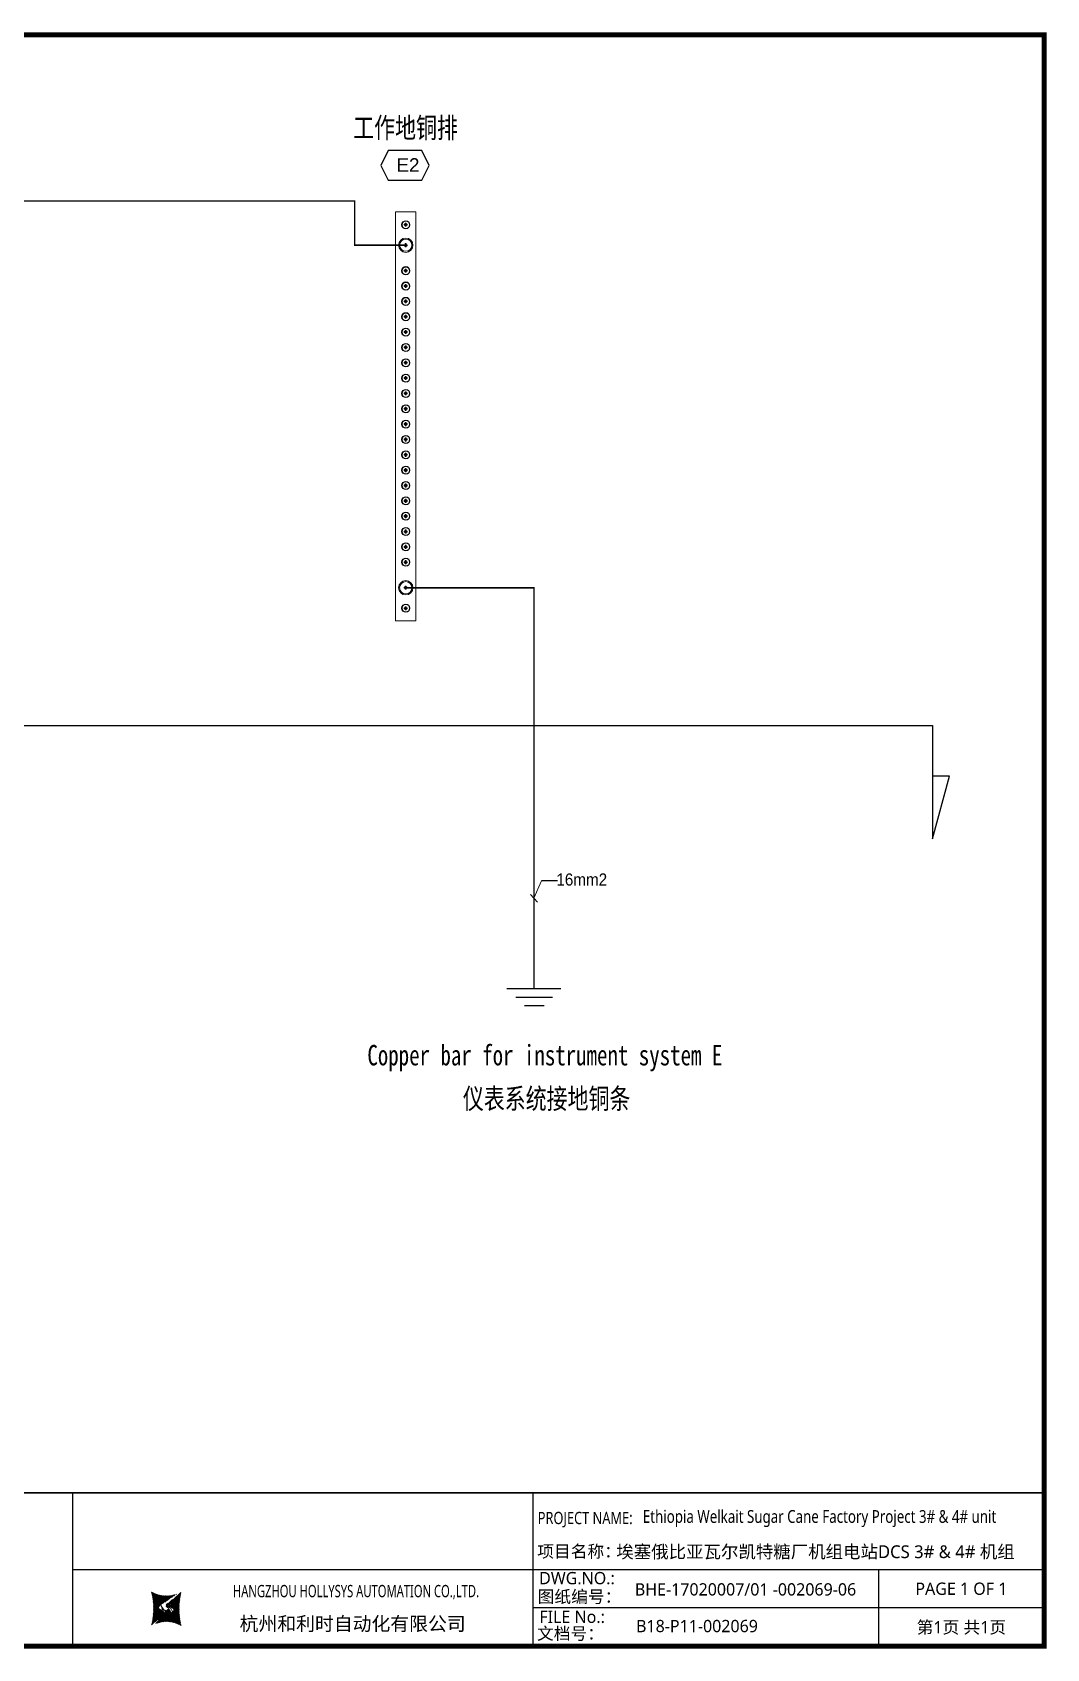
# Model space of a CAD drawing. Extents: x 81437 to 204847, y -54769 to -29444.
# Drawn here: x 98605 to 100588, y -32606 to -29444 of the extents above; entities that cross this region are included whole.
import ezdxf
from ezdxf.enums import TextEntityAlignment as Align
from ezdxf.lldxf.tags import DXFTag

# ---------------------------------------------------------------- set-up
doc = ezdxf.new("R2010")
doc.units = 0
doc.header["$LTSCALE"] = 100
doc.header["$MEASUREMENT"] = 0
for name, color, linetype in [('02___PRT_ALL_AXES', 7, 'Continuous'), ('t', 1, 'Continuous'), ('标准图框及表格', 7, 'Continuous')]:
    doc.layers.add(name, color=color, linetype=linetype)
doc.layers.add('细实线', color=7, linetype='Continuous', lineweight=20)
doc.styles.add('HZ', font='arial.ttf', dxfattribs={"width": 0.7})
doc.styles.add('HZTXT1', font='', dxfattribs={"width": 0.8})
doc.styles.get("Standard").update_dxf_attribs({"font": ''})
doc.styles.add('微软雅黑', font='')
doc.styles.get('HZTXT1').set_extended_font_data('SimSun')
doc.styles.get('Standard').set_extended_font_data('SimSun')
doc.styles.get('微软雅黑').set_extended_font_data('Microsoft YaHei')
tags = doc.linetypes.add('CENTER', pattern=[2, 1.25, -0.25, 0.25, -0.25]).pattern_tags.tags
tags[10:11] = [DXFTag(74, 4), DXFTag(75, 0), DXFTag(340, '0'), DXFTag(46, 1.0), DXFTag(50, 0.0), DXFTag(44, 0.0), DXFTag(45, 0.0)]
tags[8:9] = [DXFTag(74, 4), DXFTag(75, 0), DXFTag(340, '0'), DXFTag(46, 1.0), DXFTag(50, 0.0), DXFTag(44, 0.0), DXFTag(45, 0.0)]
tags[6:7] = [DXFTag(74, 4), DXFTag(75, 0), DXFTag(340, '0'), DXFTag(46, 1.0), DXFTag(50, 0.0), DXFTag(44, 0.0), DXFTag(45, 0.0)]
tags[4:5] = [DXFTag(74, 4), DXFTag(75, 0), DXFTag(340, '0'), DXFTag(46, 1.0), DXFTag(50, 0.0), DXFTag(44, 0.0), DXFTag(45, 0.0)]
tags = doc.linetypes.add('HIDDEN', pattern=[0.375, 0.25, -0.125]).pattern_tags.tags
tags[6:7] = [DXFTag(74, 4), DXFTag(75, 0), DXFTag(340, '0'), DXFTag(46, 1.0), DXFTag(50, 0.0), DXFTag(44, 0.0), DXFTag(45, 0.0)]
tags[4:5] = [DXFTag(74, 4), DXFTag(75, 0), DXFTag(340, '0'), DXFTag(46, 1.0), DXFTag(50, 0.0), DXFTag(44, 0.0), DXFTag(45, 0.0)]
pattern_1 = [(45, (-6.162819773475348, -58.86246267448996), (-0.736262898216564, 0.7362628982165641), [])]

# ---------------------------------------------------------------- blocks, each defined once
blk = doc.blocks.new('工作地铜排新')
at = {"linetype": 'Continuous', "lineweight": 0}
for p, q in [((8.590020265575731, -13.04118399630534), (8.590020265575731, -12.04118399630534)), ((8.590020265575731, -12.04118399630534), (9.590020265575731, -12.04118399630534)), ((9.590020265575731, -13.04118399630534), (8.590020265575731, -13.04118399630534)), ((9.590020265575731, -12.04118399630534), (9.590020265575731, -11.04118399630534)), ((9.590020265575731, -11.04118399630534), (10.59002026557573, -11.04118399630534)), ((9.590020265575731, -14.04118399630534), (9.590020265575731, -13.04118399630534)), ((10.59002026557573, -14.04118399630534), (9.590020265575731, -14.04118399630534)), ((10.59002026557573, -11.04118399630534), (10.59002026557573, -12.04118399630534)), ((10.59002026557573, -12.04118399630534), (11.59002026557573, -12.04118399630534)), ((10.59002026557573, -13.04118399630534), (10.59002026557573, -14.04118399630534)), ((11.59002026557573, -13.04118399630534), (10.59002026557573, -13.04118399630534)), ((11.59002026557573, -12.04118399630534), (11.59002026557573, -13.04118399630534)), ((8.590020265575731, -58.00000536441803), (8.590020265575731, -57.00000536441803)), ((8.590020265575731, -57.00000536441803), (9.590020265575731, -57.00000536441803)), ((9.590020265575731, -58.00000536441803), (8.590020265575731, -58.00000536441803)), ((9.590020265575731, -57.00000536441803), (9.590020265575731, -56.00000536441803)), ((9.590020265575731, -56.00000536441803), (10.59002026557573, -56.00000536441803)), ((9.590020265575731, -59.00000536441803), (9.590020265575731, -58.00000536441803)), ((10.59002026557573, -59.00000536441803), (9.590020265575731, -59.00000536441803)), ((10.59002026557573, -56.00000536441803), (10.59002026557573, -57.00000536441803)), ((10.59002026557573, -57.00000536441803), (11.59002026557573, -57.00000536441803)), ((10.59002026557573, -58.00000536441803), (10.59002026557573, -59.00000536441803)), ((11.59002026557573, -58.00000536441803), (10.59002026557573, -58.00000536441803)), ((11.59002026557573, -57.00000536441803), (11.59002026557573, -58.00000536441803)), ((8.590020265575731, -73.00000536441803), (8.590020265575731, -72.00000536441803)), ((8.590020265575731, -72.00000536441803), (9.590020265575731, -72.00000536441803)), ((9.590020265575731, -73.00000536441803), (8.590020265575731, -73.00000536441803)), ((9.590020265575731, -72.00000536441803), (9.590020265575731, -71.00000536441803)), ((9.590020265575731, -71.00000536441803), (10.59002026557573, -71.00000536441803)), ((9.590020265575731, -74.00000536441803), (9.590020265575731, -73.00000536441803)), ((10.59002026557573, -74.00000536441803), (9.590020265575731, -74.00000536441803)), ((10.59002026557573, -71.00000536441803), (10.59002026557573, -72.00000536441803)), ((10.59002026557573, -72.00000536441803), (11.59002026557573, -72.00000536441803)), ((10.59002026557573, -73.00000536441803), (10.59002026557573, -74.00000536441803)), ((11.59002026557573, -73.00000536441803), (10.59002026557573, -73.00000536441803)), ((11.59002026557573, -72.00000536441803), (11.59002026557573, -73.00000536441803)), ((8.590020265575731, -88.00000536441803), (8.590020265575731, -87.00000536441803)), ((8.590020265575731, -87.00000536441803), (9.590020265575731, -87.00000536441803)), ((9.590020265575731, -88.00000536441803), (8.590020265575731, -88.00000536441803)), ((9.590020265575731, -87.00000536441803), (9.590020265575731, -86.00000536441803)), ((9.590020265575731, -86.00000536441803), (10.59002026557573, -86.00000536441803)), ((9.590020265575731, -89.00000536441803), (9.590020265575731, -88.00000536441803)), ((10.59002026557573, -89.00000536441803), (9.590020265575731, -89.00000536441803)), ((10.59002026557573, -86.00000536441803), (10.59002026557573, -87.00000536441803)), ((10.59002026557573, -87.00000536441803), (11.59002026557573, -87.00000536441803)), ((10.59002026557573, -88.00000536441803), (10.59002026557573, -89.00000536441803)), ((11.59002026557573, -88.00000536441803), (10.59002026557573, -88.00000536441803)), ((11.59002026557573, -87.00000536441803), (11.59002026557573, -88.00000536441803)), ((8.590020265575731, -103.000005364418), (8.590020265575731, -102.000005364418)), ((8.590020265575731, -102.000005364418), (9.590020265575731, -102.000005364418)), ((9.590020265575731, -103.000005364418), (8.590020265575731, -103.000005364418)), ((9.590020265575731, -102.000005364418), (9.590020265575731, -101.000005364418)), ((9.590020265575731, -101.000005364418), (10.59002026557573, -101.000005364418)), ((9.590020265575731, -104.000005364418), (9.590020265575731, -103.000005364418)), ((10.59002026557573, -104.000005364418), (9.590020265575731, -104.000005364418)), ((10.59002026557573, -101.000005364418), (10.59002026557573, -102.000005364418)), ((10.59002026557573, -102.000005364418), (11.59002026557573, -102.000005364418)), ((10.59002026557573, -103.000005364418), (10.59002026557573, -104.000005364418)), ((11.59002026557573, -103.000005364418), (10.59002026557573, -103.000005364418)), ((11.59002026557573, -102.000005364418), (11.59002026557573, -103.000005364418)), ((8.590020265575731, -118.000005364418), (8.590020265575731, -117.000005364418)), ((8.590020265575731, -117.000005364418), (9.590020265575731, -117.000005364418)), ((9.590020265575731, -118.000005364418), (8.590020265575731, -118.000005364418)), ((9.590020265575731, -117.000005364418), (9.590020265575731, -116.000005364418)), ((9.590020265575731, -116.000005364418), (10.59002026557573, -116.000005364418)), ((9.590020265575731, -119.000005364418), (9.590020265575731, -118.000005364418)), ((10.59002026557573, -119.000005364418), (9.590020265575731, -119.000005364418)), ((10.59002026557573, -116.000005364418), (10.59002026557573, -117.000005364418)), ((10.59002026557573, -117.000005364418), (11.59002026557573, -117.000005364418)), ((10.59002026557573, -118.000005364418), (10.59002026557573, -119.000005364418)), ((11.59002026557573, -118.000005364418), (10.59002026557573, -118.000005364418)), ((11.59002026557573, -117.000005364418), (11.59002026557573, -118.000005364418)), ((8.590020265575731, -133.000005364418), (8.590020265575731, -132.000005364418)), ((8.590020265575731, -132.000005364418), (9.590020265575731, -132.000005364418)), ((9.590020265575731, -133.000005364418), (8.590020265575731, -133.000005364418)), ((9.590020265575731, -132.000005364418), (9.590020265575731, -131.000005364418)), ((9.590020265575731, -131.000005364418), (10.59002026557573, -131.000005364418)), ((9.590020265575731, -134.000005364418), (9.590020265575731, -133.000005364418)), ((10.59002026557573, -134.000005364418), (9.590020265575731, -134.000005364418)), ((10.59002026557573, -131.000005364418), (10.59002026557573, -132.000005364418)), ((10.59002026557573, -132.000005364418), (11.59002026557573, -132.000005364418)), ((10.59002026557573, -133.000005364418), (10.59002026557573, -134.000005364418)), ((11.59002026557573, -133.000005364418), (10.59002026557573, -133.000005364418)), ((11.59002026557573, -132.000005364418), (11.59002026557573, -133.000005364418)), ((8.590020265575731, -148.000005364418), (8.590020265575731, -147.000005364418)), ((8.590020265575731, -147.000005364418), (9.590020265575731, -147.000005364418)), ((9.590020265575731, -148.000005364418), (8.590020265575731, -148.000005364418)), ((9.590020265575731, -147.000005364418), (9.590020265575731, -146.000005364418)), ((9.590020265575731, -146.000005364418), (10.59002026557573, -146.000005364418)), ((9.590020265575731, -149.000005364418), (9.590020265575731, -148.000005364418)), ((10.59002026557573, -149.000005364418), (9.590020265575731, -149.000005364418)), ((10.59002026557573, -146.000005364418), (10.59002026557573, -147.000005364418)), ((10.59002026557573, -147.000005364418), (11.59002026557573, -147.000005364418)), ((10.59002026557573, -148.000005364418), (10.59002026557573, -149.000005364418)), ((11.59002026557573, -148.000005364418), (10.59002026557573, -148.000005364418)), ((11.59002026557573, -147.000005364418), (11.59002026557573, -148.000005364418)), ((8.590020265575731, -163.000005364418), (8.590020265575731, -162.000005364418)), ((8.590020265575731, -162.000005364418), (9.590020265575731, -162.000005364418)), ((9.590020265575731, -163.000005364418), (8.590020265575731, -163.000005364418)), ((9.590020265575731, -162.000005364418), (9.590020265575731, -161.000005364418)), ((9.590020265575731, -161.000005364418), (10.59002026557573, -161.000005364418)), ((9.590020265575731, -164.000005364418), (9.590020265575731, -163.000005364418)), ((10.59002026557573, -164.000005364418), (9.590020265575731, -164.000005364418)), ((10.59002026557573, -161.000005364418), (10.59002026557573, -162.000005364418)), ((10.59002026557573, -162.000005364418), (11.59002026557573, -162.000005364418)), ((10.59002026557573, -163.000005364418), (10.59002026557573, -164.000005364418)), ((11.59002026557573, -163.000005364418), (10.59002026557573, -163.000005364418)), ((11.59002026557573, -162.000005364418), (11.59002026557573, -163.000005364418)), ((8.590020265575731, -178.000005364418), (8.590020265575731, -177.000005364418)), ((8.590020265575731, -177.000005364418), (9.590020265575731, -177.000005364418)), ((9.590020265575731, -178.000005364418), (8.590020265575731, -178.000005364418)), ((9.590020265575731, -177.000005364418), (9.590020265575731, -176.000005364418)), ((9.590020265575731, -176.000005364418), (10.59002026557573, -176.000005364418)), ((9.590020265575731, -179.000005364418), (9.590020265575731, -178.000005364418)), ((10.59002026557573, -179.000005364418), (9.590020265575731, -179.000005364418)), ((10.59002026557573, -176.000005364418), (10.59002026557573, -177.000005364418)), ((10.59002026557573, -177.000005364418), (11.59002026557573, -177.000005364418)), ((10.59002026557573, -178.000005364418), (10.59002026557573, -179.000005364418)), ((11.59002026557573, -178.000005364418), (10.59002026557573, -178.000005364418)), ((11.59002026557573, -177.000005364418), (11.59002026557573, -178.000005364418)), ((8.590020265575731, -193.000005364418), (8.590020265575731, -192.000005364418)), ((8.590020265575731, -192.000005364418), (9.590020265575731, -192.000005364418)), ((9.590020265575731, -193.000005364418), (8.590020265575731, -193.000005364418)), ((9.590020265575731, -192.000005364418), (9.590020265575731, -191.000005364418)), ((9.590020265575731, -191.000005364418), (10.59002026557573, -191.000005364418)), ((9.590020265575731, -194.000005364418), (9.590020265575731, -193.000005364418)), ((10.59002026557573, -194.000005364418), (9.590020265575731, -194.000005364418)), ((10.59002026557573, -191.000005364418), (10.59002026557573, -192.000005364418)), ((10.59002026557573, -192.000005364418), (11.59002026557573, -192.000005364418)), ((10.59002026557573, -193.000005364418), (10.59002026557573, -194.000005364418)), ((11.59002026557573, -193.000005364418), (10.59002026557573, -193.000005364418)), ((11.59002026557573, -192.000005364418), (11.59002026557573, -193.000005364418)), ((8.590020265575731, -208.000005364418), (8.590020265575731, -207.000005364418)), ((8.590020265575731, -207.000005364418), (9.590020265575731, -207.000005364418)), ((9.590020265575731, -208.000005364418), (8.590020265575731, -208.000005364418)), ((9.590020265575731, -207.000005364418), (9.590020265575731, -206.000005364418)), ((9.590020265575731, -206.000005364418), (10.59002026557573, -206.000005364418)), ((9.590020265575731, -209.000005364418), (9.590020265575731, -208.000005364418)), ((10.59002026557573, -209.000005364418), (9.590020265575731, -209.000005364418)), ((9.590020265575731, -222.000005364418), (9.590020265575731, -221.000005364418)), ((9.590020265575731, -221.000005364418), (10.59002026557573, -221.000005364418)), ((10.59002026557573, -206.000005364418), (10.59002026557573, -207.000005364418)), ((10.59002026557573, -207.000005364418), (11.59002026557573, -207.000005364418)), ((10.59002026557573, -208.000005364418), (10.59002026557573, -209.000005364418)), ((11.59002026557573, -208.000005364418), (10.59002026557573, -208.000005364418)), ((10.59002026557573, -221.000005364418), (10.59002026557573, -222.000005364418)), ((11.59002026557573, -207.000005364418), (11.59002026557573, -208.000005364418)), ((8.590020265575731, -223.000005364418), (8.590020265575731, -222.000005364418)), ((8.590020265575731, -222.000005364418), (9.590020265575731, -222.000005364418)), ((9.590020265575731, -223.000005364418), (8.590020265575731, -223.000005364418)), ((8.590020265575731, -238.000005364418), (8.590020265575731, -237.000005364418)), ((8.590020265575731, -237.000005364418), (9.590020265575731, -237.000005364418)), ((9.590020265575731, -224.000005364418), (9.590020265575731, -223.000005364418)), ((10.59002026557573, -224.000005364418), (9.590020265575731, -224.000005364418)), ((9.590020265575731, -237.000005364418), (9.590020265575731, -236.000005364418)), ((9.590020265575731, -236.000005364418), (10.59002026557573, -236.000005364418)), ((10.59002026557573, -222.000005364418), (11.59002026557573, -222.000005364418)), ((10.59002026557573, -223.000005364418), (10.59002026557573, -224.000005364418)), ((11.59002026557573, -223.000005364418), (10.59002026557573, -223.000005364418)), ((10.59002026557573, -236.000005364418), (10.59002026557573, -237.000005364418)), ((10.59002026557573, -237.000005364418), (11.59002026557573, -237.000005364418)), ((11.59002026557573, -222.000005364418), (11.59002026557573, -223.000005364418)), ((11.59002026557573, -237.000005364418), (11.59002026557573, -238.000005364418)), ((9.590020265575731, -238.000005364418), (8.590020265575731, -238.000005364418)), ((8.590020265575731, -253.000005364418), (8.590020265575731, -252.000005364418)), ((8.590020265575731, -252.000005364418), (9.590020265575731, -252.000005364418)), ((9.590020265575731, -239.000005364418), (9.590020265575731, -238.000005364418)), ((10.59002026557573, -239.000005364418), (9.590020265575731, -239.000005364418)), ((9.590020265575731, -252.000005364418), (9.590020265575731, -251.000005364418)), ((9.590020265575731, -251.000005364418), (10.59002026557573, -251.000005364418)), ((10.59002026557573, -238.000005364418), (10.59002026557573, -239.000005364418)), ((11.59002026557573, -238.000005364418), (10.59002026557573, -238.000005364418)), ((10.59002026557573, -251.000005364418), (10.59002026557573, -252.000005364418)), ((10.59002026557573, -252.000005364418), (11.59002026557573, -252.000005364418)), ((11.59002026557573, -252.000005364418), (11.59002026557573, -253.000005364418)), ((9.590020265575731, -253.000005364418), (8.590020265575731, -253.000005364418)), ((8.590020265575731, -268.000005364418), (8.590020265575731, -267.000005364418)), ((8.590020265575731, -267.000005364418), (9.590020265575731, -267.000005364418)), ((9.590020265575731, -268.000005364418), (8.590020265575731, -268.000005364418)), ((9.590020265575731, -254.000005364418), (9.590020265575731, -253.000005364418)), ((10.59002026557573, -254.000005364418), (9.590020265575731, -254.000005364418)), ((9.590020265575731, -267.000005364418), (9.590020265575731, -266.000005364418)), ((9.590020265575731, -266.000005364418), (10.59002026557573, -266.000005364418)), ((9.590020265575731, -269.000005364418), (9.590020265575731, -268.000005364418)), ((10.59002026557573, -253.000005364418), (10.59002026557573, -254.000005364418)), ((11.59002026557573, -253.000005364418), (10.59002026557573, -253.000005364418)), ((10.59002026557573, -266.000005364418), (10.59002026557573, -267.000005364418)), ((10.59002026557573, -267.000005364418), (11.59002026557573, -267.000005364418)), ((10.59002026557573, -268.000005364418), (10.59002026557573, -269.000005364418)), ((11.59002026557573, -268.000005364418), (10.59002026557573, -268.000005364418)), ((11.59002026557573, -267.000005364418), (11.59002026557573, -268.000005364418)), ((8.590020265575731, -283.000005364418), (8.590020265575731, -282.000005364418)), ((8.590020265575731, -282.000005364418), (9.590020265575731, -282.000005364418)), ((9.590020265575731, -283.000005364418), (8.590020265575731, -283.000005364418)), ((10.59002026557573, -269.000005364418), (9.590020265575731, -269.000005364418)), ((9.590020265575731, -282.000005364418), (9.590020265575731, -281.000005364418)), ((9.590020265575731, -281.000005364418), (10.59002026557573, -281.000005364418)), ((9.590020265575731, -284.000005364418), (9.590020265575731, -283.000005364418)), ((10.59002026557573, -284.000005364418), (9.590020265575731, -284.000005364418)), ((10.59002026557573, -281.000005364418), (10.59002026557573, -282.000005364418)), ((10.59002026557573, -282.000005364418), (11.59002026557573, -282.000005364418)), ((10.59002026557573, -283.000005364418), (10.59002026557573, -284.000005364418)), ((11.59002026557573, -283.000005364418), (10.59002026557573, -283.000005364418)), ((11.59002026557573, -282.000005364418), (11.59002026557573, -283.000005364418)), ((8.590020265575731, -298.000005364418), (8.590020265575731, -297.000005364418)), ((8.590020265575731, -297.000005364418), (9.590020265575731, -297.000005364418)), ((9.590020265575731, -298.000005364418), (8.590020265575731, -298.000005364418)), ((9.590020265575731, -297.000005364418), (9.590020265575731, -296.000005364418)), ((9.590020265575731, -296.000005364418), (10.59002026557573, -296.000005364418)), ((9.590020265575731, -299.000005364418), (9.590020265575731, -298.000005364418)), ((10.59002026557573, -299.000005364418), (9.590020265575731, -299.000005364418)), ((10.59002026557573, -296.000005364418), (10.59002026557573, -297.000005364418)), ((10.59002026557573, -297.000005364418), (11.59002026557573, -297.000005364418)), ((10.59002026557573, -298.000005364418), (10.59002026557573, -299.000005364418)), ((11.59002026557573, -298.000005364418), (10.59002026557573, -298.000005364418)), ((11.59002026557573, -297.000005364418), (11.59002026557573, -298.000005364418)), ((8.590020265575731, -313.000005364418), (8.590020265575731, -312.000005364418)), ((8.590020265575731, -312.000005364418), (9.590020265575731, -312.000005364418)), ((9.590020265575731, -313.000005364418), (8.590020265575731, -313.000005364418)), ((9.590020265575731, -312.000005364418), (9.590020265575731, -311.000005364418)), ((9.590020265575731, -311.000005364418), (10.59002026557573, -311.000005364418)), ((9.590020265575731, -314.000005364418), (9.590020265575731, -313.000005364418)), ((10.59002026557573, -314.000005364418), (9.590020265575731, -314.000005364418)), ((10.59002026557573, -311.000005364418), (10.59002026557573, -312.000005364418)), ((10.59002026557573, -312.000005364418), (11.59002026557573, -312.000005364418)), ((10.59002026557573, -313.000005364418), (10.59002026557573, -314.000005364418)), ((11.59002026557573, -313.000005364418), (10.59002026557573, -313.000005364418)), ((11.59002026557573, -312.000005364418), (11.59002026557573, -313.000005364418)), ((8.590020265575731, -328.000005364418), (8.590020265575731, -327.000005364418)), ((8.590020265575731, -327.000005364418), (9.590020265575731, -327.000005364418)), ((9.590020265575731, -328.000005364418), (8.590020265575731, -328.000005364418)), ((9.590020265575731, -327.000005364418), (9.590020265575731, -326.000005364418)), ((9.590020265575731, -326.000005364418), (10.59002026557573, -326.000005364418)), ((9.590020265575731, -329.000005364418), (9.590020265575731, -328.000005364418)), ((10.59002026557573, -329.000005364418), (9.590020265575731, -329.000005364418)), ((10.59002026557573, -326.000005364418), (10.59002026557573, -327.000005364418)), ((10.59002026557573, -327.000005364418), (11.59002026557573, -327.000005364418)), ((10.59002026557573, -328.000005364418), (10.59002026557573, -329.000005364418)), ((11.59002026557573, -328.000005364418), (10.59002026557573, -328.000005364418)), ((11.59002026557573, -327.000005364418), (11.59002026557573, -328.000005364418)), ((8.590020265575731, -343.000005364418), (8.590020265575731, -342.000005364418)), ((8.590020265575731, -342.000005364418), (9.590020265575731, -342.000005364418)), ((9.590020265575731, -343.000005364418), (8.590020265575731, -343.000005364418)), ((9.590020265575731, -342.000005364418), (9.590020265575731, -341.000005364418)), ((9.590020265575731, -341.000005364418), (10.59002026557573, -341.000005364418)), ((9.590020265575731, -344.000005364418), (9.590020265575731, -343.000005364418)), ((10.59002026557573, -344.000005364418), (9.590020265575731, -344.000005364418)), ((10.59002026557573, -341.000005364418), (10.59002026557573, -342.000005364418)), ((10.59002026557573, -342.000005364418), (11.59002026557573, -342.000005364418)), ((10.59002026557573, -343.000005364418), (10.59002026557573, -344.000005364418)), ((11.59002026557573, -343.000005364418), (10.59002026557573, -343.000005364418)), ((11.59002026557573, -342.000005364418), (11.59002026557573, -343.000005364418)), ((8.590020265575731, -388.000005364418), (8.590020265575731, -387.000005364418)), ((8.590020265575731, -387.000005364418), (9.590020265575731, -387.000005364418)), ((9.590020265575731, -388.000005364418), (8.590020265575731, -388.000005364418)), ((9.590020265575731, -387.000005364418), (9.590020265575731, -386.000005364418)), ((9.590020265575731, -386.000005364418), (10.59002026557573, -386.000005364418)), ((9.590020265575731, -389.000005364418), (9.590020265575731, -388.000005364418)), ((10.59002026557573, -389.000005364418), (9.590020265575731, -389.000005364418)), ((10.59002026557573, -386.000005364418), (10.59002026557573, -387.000005364418)), ((10.59002026557573, -387.000005364418), (11.59002026557573, -387.000005364418)), ((10.59002026557573, -388.000005364418), (10.59002026557573, -389.000005364418)), ((11.59002026557573, -388.000005364418), (10.59002026557573, -388.000005364418)), ((11.59002026557573, -387.000005364418), (11.59002026557573, -388.000005364418))]:
    blk.add_line(p, q, dxfattribs=at)
at = {"linetype": 'Continuous'}
for p, q in [((9.590020265575731, -31.00000536441803), (10.59002026557573, -31.00000536441803)), ((9.590020265575731, -32.00000536441803), (9.590020265575731, -31.00000536441803)), ((10.59002026557573, -31.00000536441803), (10.59002026557573, -32.00000536441803)), ((8.590020265575731, -32.00000536441803), (9.590020265575731, -32.00000536441803)), ((8.590020265575731, -33.00000536441803), (8.590020265575731, -32.00000536441803)), ((9.590020265575731, -33.00000536441803), (8.590020265575731, -33.00000536441803)), ((9.590020265575731, -34.00000536441803), (9.590020265575731, -33.00000536441803)), ((10.59002026557573, -34.00000536441803), (9.590020265575731, -34.00000536441803)), ((10.59002026557573, -32.00000536441803), (11.59002026557573, -32.00000536441803)), ((11.59002026557573, -33.00000536441803), (10.59002026557573, -33.00000536441803)), ((10.59002026557573, -33.00000536441803), (10.59002026557573, -34.00000536441803)), ((11.59002026557573, -32.00000536441803), (11.59002026557573, -33.00000536441803)), ((8.590020265575731, -367.000005364418), (9.590020265575731, -367.000005364418)), ((8.590020265575731, -368.000005364418), (8.590020265575731, -367.000005364418)), ((9.590020265575731, -368.000005364418), (8.590020265575731, -368.000005364418)), ((9.590020265575731, -366.000005364418), (10.59002026557573, -366.000005364418)), ((9.590020265575731, -367.000005364418), (9.590020265575731, -366.000005364418)), ((9.590020265575731, -369.000005364418), (9.590020265575731, -368.000005364418)), ((10.59002026557573, -369.000005364418), (9.590020265575731, -369.000005364418)), ((10.59002026557573, -366.000005364418), (10.59002026557573, -367.000005364418)), ((10.59002026557573, -367.000005364418), (11.59002026557573, -367.000005364418)), ((11.59002026557573, -368.000005364418), (10.59002026557573, -368.000005364418)), ((10.59002026557573, -368.000005364418), (10.59002026557573, -369.000005364418)), ((11.59002026557573, -367.000005364418), (11.59002026557573, -368.000005364418))]:
    blk.add_line(p, q, dxfattribs=at)
blk.add_lwpolyline([(20.00004053115845, 0), (20.00004053115845, -400.0000286102295), (0, -400.0000286102295), (0, 0)], close=True)
for centre, radius in [((10.09002026557573, -32.50000536441803), 7), ((10.09002026557573, -32.50000536441803), 6), ((10.09002026557573, -367.500005364418), 7), ((10.09002026557573, -367.500005364418), 6)]:
    blk.add_circle(centre, radius, dxfattribs=at)
at = {"layer": '02___PRT_ALL_AXES', "linetype": 'Continuous', "lineweight": 0}
for centre, radius in [((10.09002026557573, -12.54118399630534), 4), ((10.09002026557573, -12.54118399630534), 3.6), ((10.09002026557573, -57.50000536441803), 4), ((10.09002026557573, -57.50000536441803), 3.6), ((10.09002026557573, -72.50000536441803), 4), ((10.09002026557573, -72.50000536441803), 3.6), ((10.09002026557573, -87.50000536441803), 4), ((10.09002026557573, -87.50000536441803), 3.6), ((10.09002026557573, -102.500005364418), 4), ((10.09002026557573, -102.500005364418), 3.6), ((10.09002026557573, -117.500005364418), 4), ((10.09002026557573, -117.500005364418), 3.6), ((10.09002026557573, -132.500005364418), 4), ((10.09002026557573, -132.500005364418), 3.6), ((10.09002026557573, -147.500005364418), 4), ((10.09002026557573, -147.500005364418), 3.6), ((10.09002026557573, -162.500005364418), 4), ((10.09002026557573, -177.500005364418), 4), ((10.09002026557573, -162.500005364418), 3.6), ((10.09002026557573, -192.500005364418), 4), ((10.09002026557573, -177.500005364418), 3.6), ((10.09002026557573, -192.500005364418), 3.6), ((10.09002026557573, -207.500005364418), 4), ((10.09002026557573, -207.500005364418), 3.6), ((10.09002026557573, -222.500005364418), 4), ((10.09002026557573, -222.500005364418), 3.6), ((10.09002026557573, -237.500005364418), 4), ((10.09002026557573, -237.500005364418), 3.6), ((10.09002026557573, -252.500005364418), 4), ((10.09002026557573, -252.500005364418), 3.6), ((10.09002026557573, -267.500005364418), 4), ((10.09002026557573, -267.500005364418), 3.6), ((10.09002026557573, -282.500005364418), 4), ((10.09002026557573, -282.500005364418), 3.6), ((10.09002026557573, -297.500005364418), 4), ((10.09002026557573, -297.500005364418), 3.6), ((10.09002026557573, -312.500005364418), 4), ((10.09002026557573, -312.500005364418), 3.6), ((10.09002026557573, -327.500005364418), 4), ((10.09002026557573, -327.500005364418), 3.6), ((10.09002026557573, -342.500005364418), 4), ((10.09002026557573, -342.500005364418), 3.6), ((10.09002026557573, -387.500005364418), 4), ((10.09002026557573, -387.500005364418), 3.6)]:
    blk.add_circle(centre, radius, dxfattribs=at)
at = {"layer": '细实线'}
for p, q in [((8.590020265575731, -12.54118399630534), (11.59002026557573, -12.54118399630534)), ((10.09002026557573, -11.04118399630534), (10.09002026557573, -14.04118399630534)), ((10.09002026557573, -31.00000536441803), (10.09002026557573, -34.00000536441803)), ((8.590020265575731, -32.50000536441803), (11.59002026557573, -32.50000536441803)), ((8.590020265575731, -57.50000536441803), (11.59002026557573, -57.50000536441803)), ((10.09002026557573, -56.00000536441803), (10.09002026557573, -59.00000536441803)), ((8.590020265575731, -72.50000536441803), (11.59002026557573, -72.50000536441803)), ((10.09002026557573, -71.00000536441803), (10.09002026557573, -74.00000536441803)), ((8.590020265575731, -87.50000536441803), (11.59002026557573, -87.50000536441803)), ((10.09002026557573, -86.00000536441803), (10.09002026557573, -89.00000536441803)), ((8.590020265575731, -102.500005364418), (11.59002026557573, -102.500005364418)), ((10.09002026557573, -101.000005364418), (10.09002026557573, -104.000005364418)), ((8.590020265575731, -117.500005364418), (11.59002026557573, -117.500005364418)), ((10.09002026557573, -116.000005364418), (10.09002026557573, -119.000005364418)), ((8.590020265575731, -132.500005364418), (11.59002026557573, -132.500005364418)), ((10.09002026557573, -131.000005364418), (10.09002026557573, -134.000005364418)), ((8.590020265575731, -147.500005364418), (11.59002026557573, -147.500005364418)), ((10.09002026557573, -146.000005364418), (10.09002026557573, -149.000005364418)), ((8.590020265575731, -162.500005364418), (11.59002026557573, -162.500005364418)), ((10.09002026557573, -161.000005364418), (10.09002026557573, -164.000005364418)), ((8.590020265575731, -177.500005364418), (11.59002026557573, -177.500005364418)), ((10.09002026557573, -176.000005364418), (10.09002026557573, -179.000005364418)), ((8.590020265575731, -192.500005364418), (11.59002026557573, -192.500005364418)), ((10.09002026557573, -191.000005364418), (10.09002026557573, -194.000005364418)), ((8.590020265575731, -207.500005364418), (11.59002026557573, -207.500005364418)), ((10.09002026557573, -206.000005364418), (10.09002026557573, -209.000005364418)), ((10.09002026557573, -221.000005364418), (10.09002026557573, -224.000005364418)), ((8.590020265575731, -222.500005364418), (11.59002026557573, -222.500005364418)), ((10.09002026557573, -236.000005364418), (10.09002026557573, -239.000005364418)), ((8.590020265575731, -237.500005364418), (11.59002026557573, -237.500005364418)), ((8.590020265575731, -252.500005364418), (11.59002026557573, -252.500005364418)), ((10.09002026557573, -251.000005364418), (10.09002026557573, -254.000005364418)), ((8.590020265575731, -267.500005364418), (11.59002026557573, -267.500005364418)), ((10.09002026557573, -266.000005364418), (10.09002026557573, -269.000005364418)), ((8.590020265575731, -282.500005364418), (11.59002026557573, -282.500005364418)), ((10.09002026557573, -281.000005364418), (10.09002026557573, -284.000005364418)), ((8.590020265575731, -297.500005364418), (11.59002026557573, -297.500005364418)), ((10.09002026557573, -296.000005364418), (10.09002026557573, -299.000005364418)), ((8.590020265575731, -312.500005364418), (11.59002026557573, -312.500005364418)), ((10.09002026557573, -311.000005364418), (10.09002026557573, -314.000005364418)), ((8.590020265575731, -327.500005364418), (11.59002026557573, -327.500005364418)), ((10.09002026557573, -326.000005364418), (10.09002026557573, -329.000005364418)), ((8.590020265575731, -342.500005364418), (11.59002026557573, -342.500005364418)), ((10.09002026557573, -341.000005364418), (10.09002026557573, -344.000005364418)), ((8.590020265575731, -367.500005364418), (11.59002026557573, -367.500005364418)), ((10.09002026557573, -366.000005364418), (10.09002026557573, -369.000005364418)), ((8.590020265575731, -387.500005364418), (11.59002026557573, -387.500005364418)), ((10.09002026557573, -386.000005364418), (10.09002026557573, -389.000005364418))]:
    blk.add_line(p, q, dxfattribs=at)
blk = doc.blocks.new('图框')
at = {"layer": '标准图框及表格'}
h = blk.add_hatch(dxfattribs=at)
h.set_pattern_fill('ANSI31', color=5, scale=8.329863809039892, style=0)
h.set_pattern_definition(pattern_1)
edge = h.paths.add_edge_path()
edge.add_arc((2393.094436262916, -3057.016314091056), 55.18534773488954, 238.1092081981581, 291.6531626184834)
edge.add_line((2413.457117633552, -3108.307481089123), (2382.362679957259, -3129.105284474292))
edge.add_arc((2232.744557938924, -3137.191253253037), 135.3602868968974, 346.3915348661821, 374.2500326978034)
edge.add_line((2364.304773850054, -3169.039594784347), (2391.343418124445, -3146.7148906974))
edge.add_line((2385.17637942767, -3139.143911424919), (2389.981166822123, -3139.761302572286))
edge.add_spline(control_points=[(2391.307199095063, -3146.750097628447), (2392.196661605914, -3145.885543305817), (2393.808172678844, -3144.319160410171), (2393.706362376579, -3140.114756849009), (2391.263680388605, -3139.875266105763), (2389.959101290711, -3139.747359722689)], knot_values=[0, 0, 0, 0, 6.844331067525468, 12.40042740766005, 18.76924275352248, 18.76924275352248, 18.76924275352248, 18.76924275352248], weights=[1, 1, 1, 1, 1, 1], degree=3, periodic=0)
edge.add_spline(control_points=[(2382.352543285211, -3129.127895979397), (2381.626555155563, -3129.73152025812), (2380.315378592357, -3130.821700626719), (2379.381276507607, -3132.24510027398), (2378.964379386169, -3132.880374753903)], knot_values=[0, 0, 0, 0, 5.253673658024614, 9.488438564008057, 9.488438564008057, 9.488438564008057, 9.488438564008057], weights=[1, 1, 1, 1, 1], degree=3, periodic=0)
edge.add_spline(control_points=[(2380.109845815059, -3131.144179531064), (2379.558651433159, -3131.767985770505), (2378.469607692277, -3133.249177120419), (2378.75000888206, -3136.59141356358), (2381.696031569307, -3138.758015293683), (2384.022624161043, -3139.007997601494), (2385.15175362843, -3139.129317677358)], knot_values=[10.66597461496156, 10.66597461496156, 10.66597461496156, 10.66597461496156, 18.97770399508879, 28.89455822145742, 41.119553648298, 52.64692538081317, 52.64692538081317, 52.64692538081317, 52.64692538081317], weights=[1, 1, 1, 1, 1, 1, 1], degree=3, periodic=0)
h = blk.add_hatch(dxfattribs=at)
h.set_pattern_fill('ANSI31', color=3, scale=8.329863809039892, style=0)
h.set_pattern_definition(pattern_1)
edge = h.paths.add_edge_path()
edge.add_line((2396.306912351669, -3134.638821765021), (2401.543221691929, -3135.303048767099))
edge.add_spline(control_points=[(2394.881673431148, -3127.632408877759), (2393.992210920092, -3128.496963200258), (2392.380699847337, -3130.063346096064), (2392.482510149457, -3134.26774965708), (2394.925192137576, -3134.507240400384), (2396.229771235499, -3134.635146783385)], knot_values=[0, 0, 0, 0, 6.844331067526932, 12.40042740766158, 18.76924275352342, 18.76924275352342, 18.76924275352342, 18.76924275352342], weights=[1, 1, 1, 1, 1, 1], degree=3, periodic=0)
edge.add_line((2421.884098676157, -3105.342911721815), (2394.845454401773, -3127.667615808762))
edge.add_spline(control_points=[(2406.462349776273, -3142.781070641064), (2406.85282482484, -3142.285248106444), (2407.700959278394, -3140.915136680455), (2407.438863643569, -3137.791092942495), (2404.4928409567, -3135.624491212552), (2402.166248364556, -3135.374508904741), (2401.037118897577, -3135.253188828716)], knot_values=[12.65408913243743, 12.65408913243743, 12.65408913243743, 12.65408913243743, 18.97770399508879, 28.89455822145742, 41.119553648298, 52.64692538081317, 52.64692538081317, 52.64692538081317, 52.64692538081317], weights=[1, 1, 1, 1, 1, 1, 1], degree=3, periodic=0)
edge.add_line((2405.463463917236, -3143.838156073773), (2406.618423075823, -3142.594514654259))
edge.add_line((2403.858524028219, -3145.261600863971), (2405.463463917236, -3143.838156073904))
edge.add_line((2372.73175489228, -3166.075025417009), (2403.826192568573, -3145.277222031841))
edge.add_arc((2393.094436262916, -3217.366192415033), 55.18534773488965, 58.10920819815809, 111.6531626184834)
edge.add_arc((2553.444314586908, -3137.191253253037), 135.360286896897, 166.3915348661823, 194.2500326978024)
at = {"color": 7}
for p, q in [((2209.47921527367, -2910.443887418679), (2209.47921527367, -3210.443887418679)), ((3109.47921527367, -2910.443887418679), (3109.47921527367, -3210.443887418679)), ((2209.47921527367, -3060.443887418679), (3109.47921527367, -3060.443887418679)), ((3109.47921527367, -3060.443887418679), (4109.47921527367, -3060.443887418679)), ((3785.62275226965, -3060.443887418679), (3785.62275226965, -3210.443887418679)), ((4109.47921527367, -3135.443887418679), (3109.47921527367, -3135.443887418679))]:
    blk.add_line(p, q, dxfattribs=at)
at = {"color": 7, "const_width": 3}
blk.add_lwpolyline([(4109.47921527367, -2910.443887418679), (-6.162819773475348, -2910.443887418679)], dxfattribs=at)
at = {"layer": 't', "color": 7, "const_width": 9.61519705431492}
blk.add_lwpolyline([(4109.47921527367, -3210.443887418679), (4109.47921527367, -58.86246267448996), (-6.162819773475348, -58.86246267448996), (-6.162819773475348, -3210.443887418679)], close=True, dxfattribs=at)
at = {"color": 7, "linetype": 'CENTER', "style": '微软雅黑'}
for s, height, p in [('项目名称：', 24, (3118.237888517288, -3036.94681899895)), ('图纸编号：', 24, (3119.058468482224, -3125.527001057468)), ('杭州和利时自动化有限公司', 27, (2536.38633266712, -3179.976961063531)), ('文档号：', 24, (3117.869572934458, -3197.591179766443))]:
    blk.add_text(s, height=height, dxfattribs=at).set_placement(p)
at = {"color": 7, "style": '微软雅黑', "flags": 8}
for tag, p, height in [('DWG.NAME:', (1375.473639447489, -2969.2419877869), 25), ('DWG.NO.:', (3122.023352488108, -3089.264933317976), 24), ('图纸编号', (3309.199899152482, -3111.267140832559), 24), ('FILENO.:', (3122.509725826509, -3164.966587124836), 24), ('文档号', (3311.563545755656, -3182.994948628203), 24)]:
    blk.add_attdef(tag, p, '', height=height, dxfattribs=at)
at = {"color": 7, "style": '微软雅黑', "width": 0.8, "flags": 8}
for tag, p, height in [('PROJECTNAME:', (3119.317365890063, -2971.670387076527), 24), ('PROJECT_NAME', (3324.743137664682, -2969.191656158461), 25)]:
    blk.add_attdef(tag, p, '', height=height, dxfattribs=at)
at = {"color": 7, "style": '微软雅黑', "flags": 8}
for tag, height, width, p in [('RENLIU', 24, 0.7, (692.0254873090671, -3009.243060483925)), ('SHUFENWANG', 24, 0.7, (879.6254712981536, -3009.243060483925)), ('FANGHOU', 24, 0.7, (1063.567935676903, -3009.243060483925)), ('DANDANLI', 24, 0.7, (1243.852880445316, -3009.243060483925)), ('#10STATIONONTROLCABINETCOVER', 30, 0.6, (1771.737284051596, -3076.044837234568)), ('HANGZHOUHOLLYSYSAUTOMATIONCO.,LTD.', 24, 0.7, (2763.919484516009, -3104.577265918681))]:
    blk.add_attdef(tag, text='', height=height, dxfattribs=dict(at, width=width)).set_placement(p, align=Align.MIDDLE)
for tag, p in [('图纸名称:', (1371.649552043295, -3024.785799731683)), ('项目名称', (3272.897224152879, -3045.626842364768))]:
    blk.add_attdef(tag, text='', height=25, dxfattribs=at).set_placement(p, align=Align.BOTTOM_LEFT)
at = {"color": 7, "flags": 8}
blk.add_attdef('A', text='', height=23, dxfattribs=at).set_placement((53.73638948711596, -3033.744016823508), align=Align.MIDDLE)
at = {"color": 7, "style": '微软雅黑', "flags": 8}
for tag, height, p in [('设计时间', 23, (207.7030023673433, -3033.744016823508)), ('刘仁', 23, (692.0254873090671, -3061.050838701933)), ('王姝芬', 23, (879.6254712981536, -3061.050838701933)), ('侯方', 23, (1063.567935676903, -3061.050838701933)), ('李丹丹', 23, (1243.852880445316, -3061.050838701933)), ('PAGEXOFX', 24, (3947.55098377166, -3097.943887418679)), ('REV.', 24, (53.21983990701119, -3121.911417548025)), ('DATE', 24, (202.7449719716897, -3121.911417548025)), ('DESCRIPTION', 24, (445.5564698352027, -3121.911417548025)), ('PREPARED', 24, (692.0254873090671, -3121.911417548025)), ('CHECKED', 24, (879.625471298139, -3121.911417548025)), ('SIGNED', 24, (1063.567935676889, -3121.911417548025)), ('APPROVED', 24, (1243.852880445316, -3121.911417548025)), ('图纸名称', 30, (1771.737284051596, -3153.557526718527)), ('第几页共几页', 24, (3947.55098377166, -3172.943887418679))]:
    blk.add_attdef(tag, text='', height=height, dxfattribs=at).set_placement(p, align=Align.MIDDLE)
at = {"layer": '标准图框及表格', "color": 5, "style": 'HZ'}
for s, p in [('pgqh', (2367.722055843864, -3118.539690870716)), ('hollilas', (2367.889081852576, -3144.830947292762))]:
    blk.add_text(s, height=5.205656721233694, dxfattribs=at).set_placement(p)
at = {"layer": '标准图框及表格', "color": 3, "style": 'HZ'}
for s, height, p in [('auto', 8.676094535389492, (2394.744307490306, -3133.062499086471)), ('hollysys', 4.338047267694746, (2396.375285240625, -3158.593924068552))]:
    blk.add_text(s, height=height, dxfattribs=at).set_placement(p)

msp = doc.modelspace()

# ---------------------------------------------------------------- linework, layer by layer
at = {"color": 3, "lineweight": 30}
for p, q in [((99335.33372921891, -30530.69046445609, 1632066600960), (99585.99669974046, -30530.69046445609, 1632066600960)), ((99585.99669974046, -30530.69046445609, 1632066600960), (99585.99669974046, -31315.15420689831, 1632066600960))]:
    msp.add_line(p, q, dxfattribs=at)
at = {"color": 5, "linetype": 'CENTER'}
msp.add_line((96911.0175408124, -30800.22865540917, 1632066600960), (100365.5173861863, -30800.22865540917, 1632066600960), dxfattribs=at)
at = {"color": 5}
for p, q in [((100365.5173861863, -30800.22865540917, 1632066600960), (100365.5173861863, -31021.44322154294, 1632066600960)), ((100398.3451028322, -30899.21614177573, 1632066600960), (100365.5173861863, -30899.21614177573, 1632066600960)), ((100365.5173861863, -31021.44322154294, 1632066600960), (100398.3451028322, -30899.21614177573, 1632066600960))]:
    msp.add_line(p, q, dxfattribs=at)
at = {"color": 3}
for p, q in [((99631.99321040003, -31103.9521197894, 1632066600960), (99600.73448931267, -31103.9521197894, 1632066600960)), ((99579.12518920096, -31130.70271475481, 1632066600960), (99592.86821027995, -31145.30645558618, 1632066600960))]:
    msp.add_line(p, q, dxfattribs=at)
for p, q in [((99638.75163290462, -31315.15420689831, 1632066600960), (99533.24176657629, -31315.15420689831, 1632066600960)), ((99622.32005305319, -31331.87337724211, 1632066600960), (99550.25356090847, -31331.87337724211, 1632066600960)), ((99605.88847320176, -31348.59254758591, 1632066600960), (99567.26535524071, -31348.59254758591, 1632066600960))]:
    msp.add_line(p, q)
at = {"color": 3, "elevation": 1632066600960}
msp.add_lwpolyline([(99366.72999013499, -29675.54395294264), (99300.8277896103, -29675.54395294264), (99286.31258961027, -29704.57435294257), (99300.8277896103, -29733.60475294262), (99366.72999013499, -29733.60475294262), (99381.24519013496, -29704.57435294257), (99366.72999013499, -29675.54395294264)], dxfattribs=at)
at = {"layer": '细实线', "color": 3}
msp.add_line((99600.73448931267, -31103.9521197894, 1632066600960), (99585.99669974046, -31138.0045851705, 1632066600960), dxfattribs=at)
at = {"layer": '细实线', "color": 3, "const_width": 3, "elevation": 1632066600960}
for points in [[(98405.77112435944, -29860.69046445609), (98505.77112435944, -29860.69046445609), (98505.77112435944, -29774.20355812311), (99235.33372921885, -29774.20355812311), (99235.33372921885, -29860.69046445609), (99335.33372921885, -29860.69046445609)], [(99335.33372921891, -30530.69046445609), (99585.99669974046, -30530.69046445609), (99585.99669974046, -31315.15420689831)]]:
    msp.add_lwpolyline(points, dxfattribs=at)

# ---------------------------------------------------------------- block references
at = {"color": 1}
ref = msp.add_blockref('图框', (96474.10940240827, -29390.33974976701), dxfattribs=at)
ref.add_attrib('PROJECTNAME:', 'PROJECT NAME:', (99593.42676829833, -32362.01013684354), dxfattribs={"color": 7, "height": 24, "style": '微软雅黑', "width": 0.8000000000000002})
ref.add_attrib('FILENO.:', 'FILE No.:', (99596.61912823477, -32555.30633689184), dxfattribs={"color": 7, "height": 24, "style": '微软雅黑'})
ref.add_attrib('DWG.NO.:', 'DWG.NO.:', (99596.13275489637, -32479.60468308498), dxfattribs={"color": 7, "height": 24, "style": '微软雅黑'})
ref.add_attrib('PAGEXOFX', 'PAGE 1 OF 1', dxfattribs={"color": 7, "height": 24, "style": '微软雅黑', "flags": 8}).set_placement((100421.6603861799, -32488.28363718569), align=Align.MIDDLE)
ref.add_attrib('PROJECT_NAME', 'Ethiopia Welkait Sugar Cane Factory Project 3# & 4# unit', (99798.85254007296, -32359.53140592547), dxfattribs={"color": 7, "height": 25, "style": '微软雅黑', "width": 0.8})
ref.add_attrib('项目名称', '埃塞俄比亚瓦尔凯特糖厂机组电站DCS 3# & 4# 机组', dxfattribs={"color": 7, "height": 25, "style": '微软雅黑'}).set_placement((99747.00662656115, -32435.96659213178), align=Align.BOTTOM_LEFT)
ref.add_attrib('HANGZHOUHOLLYSYSAUTOMATIONCO.,LTD.', 'HANGZHOU HOLLYSYS AUTOMATION CO.,LTD.', dxfattribs={"color": 7, "height": 24, "style": '微软雅黑', "width": 0.6999999999999998}).set_placement((99238.02888692428, -32494.91701568569), align=Align.MIDDLE)
ref.add_attrib('文档号', 'B18-P11-002069', (99785.67294816393, -32573.33469839521), dxfattribs={"color": 7, "height": 24, "style": '微软雅黑', "flags": 8})
ref.add_attrib('图纸编号', 'BHE-17020007/01 -002069-06', (99783.30930156074, -32501.60689059957), dxfattribs={"color": 7, "height": 24, "style": '微软雅黑', "flags": 8})
ref.add_attrib('第几页共几页', '第1页 共1页', dxfattribs={"color": 7, "height": 24, "style": '微软雅黑', "flags": 8}).set_placement((100421.6603861799, -32563.28363718569), align=Align.MIDDLE)
at = {"layer": '细实线', "color": 1, "xscale": 2, "yscale": 2, "zscale": 2}
msp.add_blockref('工作地铜排新', (99315.15368868776, -29795.69045372726, 1632066600960), dxfattribs=at)

# ---------------------------------------------------------------- texts
at = {"linetype": 'HIDDEN', "style": 'HZTXT1', "width": 0.75}
for s, p in [('工作地铜排', (99334.94252989894, -29630.30081124102, 1632066600960)), ('Copper bar for instrument system E', (99607.29454402642, -31449.41661553954, 1632066600960)), ('仪表系统接地铜条', (99610.75854663648, -31529.00552168193, 1632066600960))]:
    msp.add_text(s, height=40, dxfattribs=at).set_placement(p, align=Align.MIDDLE)
at = {"color": 7, "style": 'HZ'}
msp.add_text('E2', height=26.244, dxfattribs=at).set_placement((99317.3235257145, -29716.88476444378, 1632066600960))
at = {"color": 3, "style": 'HZ', "width": 0.9}
msp.add_text('16mm2', height=23.68732399778584, dxfattribs=at).set_placement((99629.79913773893, -31113.15720054922, 1632066600960))

doc.saveas('drawing.dxf')
